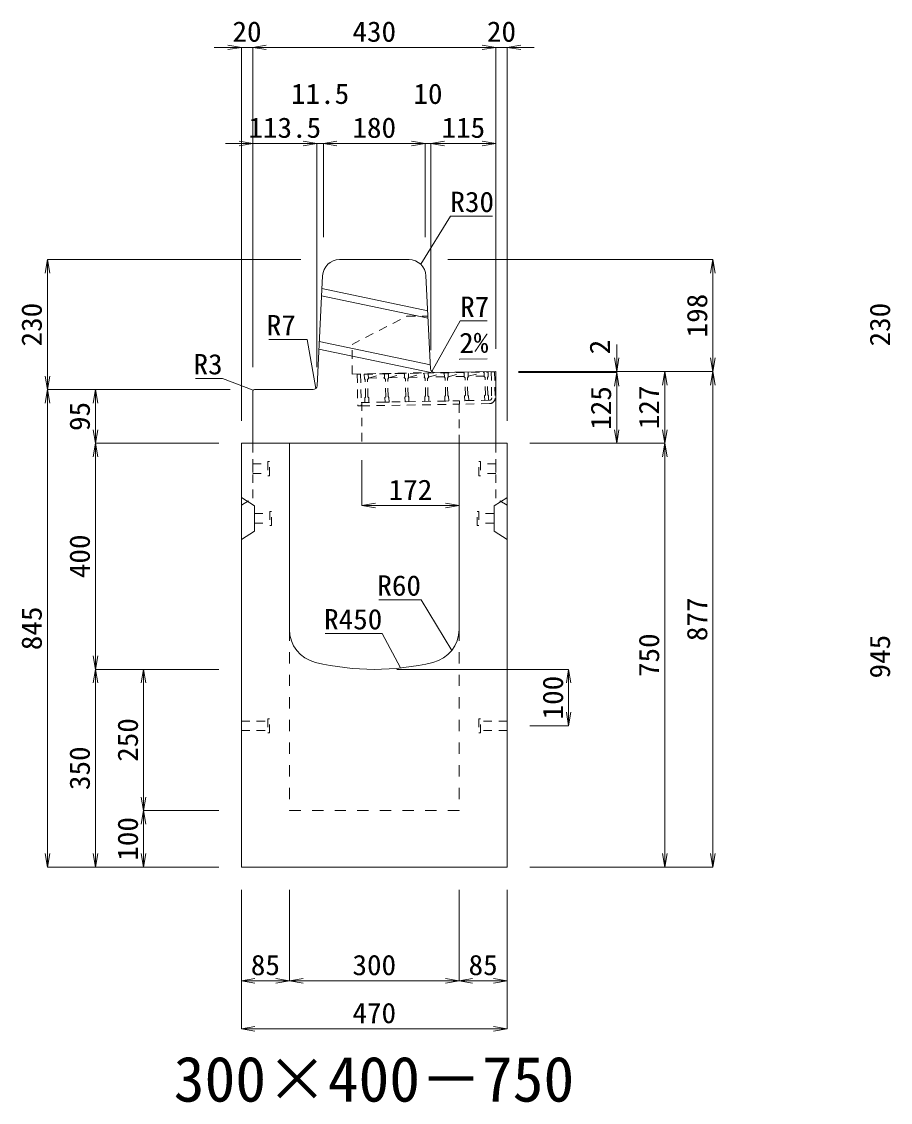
# Model space of a CAD drawing. Units: millimetres at full size. Extents: x -22536 to 51867, y -19720 to 38340.
# Drawn here: x 3276 to 4813, y 28754 to 30666 of the extents above; entities that cross this region are included whole.
import ezdxf
from ezdxf.enums import TextEntityAlignment as Align

# ---------------------------------------------------------------- set-up
doc = ezdxf.new("R2010")
doc.units = ezdxf.units.MM
doc.header["$LTSCALE"] = 20
for name, pattern in [('USER1', [2, 1, -1]), ('USER2', [1.35, 0.75, -0.6]), ('USER3', [1.35, 0.75, -0.6])]:
    doc.linetypes.add(name, pattern=pattern)
for name, color, linetype, lineweight in [('インサート', 3, 'USER2', 9), ('グレーチング', 7, 'USER2', 5), ('寸法線', 7, 'Continuous', 13), ('引出線', 4, 'Continuous', 13), ('本体', 2, 'Continuous', 13)]:
    doc.layers.add(name, color=color, linetype=linetype, lineweight=lineweight)
doc.layers.add('文字', color=7, linetype='Continuous')
doc.styles.add('ＭＳ 明朝', font='')
doc.styles.get('ＭＳ 明朝').set_extended_font_data('MS Mincho')

# ---------------------------------------------------------------- blocks, each defined once
blk = doc.blocks.new('open_arrow')
at = {"color": 0, "linetype": 'Continuous', "lineweight": -2}
blk.add_lwpolyline([(7.5, 1.25), (0, 0), (7.5, -1.25)], dxfattribs=at)

msp = doc.modelspace()

# ---------------------------------------------------------------- linework, layer by layer
at = {"layer": 'インサート'}
for p, q in [((3685, 29883.5), (3712, 29883.5)), ((3685, 29883.5), (3685, 29866.5)), ((3715, 29887.5), (3712, 29887.5)), ((3712, 29887.5), (3712, 29862.5)), ((3715, 29862.5), (3715, 29887.5)), ((4085, 29887.5), (4088, 29887.5)), ((4085, 29862.5), (4085, 29887.5)), ((4088, 29887.5), (4088, 29862.5)), ((4115, 29883.5), (4088, 29883.5)), ((4115, 29883.5), (4115, 29866.5)), ((3685, 29866.5), (3712, 29866.5)), ((3712, 29862.5), (3715, 29862.5)), ((4088, 29862.5), (4085, 29862.5)), ((4115, 29866.5), (4088, 29866.5)), ((3718.2, 29799.5), (3715.2, 29799.5)), ((3715.2, 29799.5), (3715.2, 29774.5)), ((3718.2, 29774.5), (3718.2, 29799.5)), ((4081.8, 29799.5), (4084.8, 29799.5)), ((4081.8, 29774.5), (4081.8, 29799.5)), ((4084.8, 29799.5), (4084.8, 29774.5)), ((3688.2, 29795.5), (3715.2, 29795.5)), ((3688.2, 29795.5), (3688.2, 29778.5)), ((3688.2, 29778.5), (3715.2, 29778.5)), ((4111.8, 29795.5), (4084.8, 29795.5)), ((4111.8, 29778.5), (4084.8, 29778.5)), ((4111.8, 29795.5), (4111.8, 29778.5)), ((3715.2, 29774.5), (3718.2, 29774.5)), ((4084.8, 29774.5), (4081.8, 29774.5)), ((3665, 29428.5), (3712, 29428.5)), ((3665, 29428.5), (3665, 29411.5)), ((3715, 29432.5), (3712, 29432.5)), ((3712, 29432.5), (3712, 29407.5)), ((3715, 29407.5), (3715, 29432.5)), ((4088, 29432.5), (4085, 29432.5)), ((4085, 29432.5), (4085, 29407.5)), ((4088, 29407.5), (4088, 29432.5)), ((4135, 29428.5), (4088, 29428.5)), ((4135, 29411.5), (4135, 29428.5)), ((3665, 29411.5), (3712, 29411.5)), ((3712, 29407.5), (3715, 29407.5)), ((4085, 29407.5), (4088, 29407.5)), ((4135, 29411.5), (4088, 29411.5))]:
    msp.add_line(p, q, dxfattribs=at)
at = {"layer": 'グレーチング'}
for p, q in [((3882.43, 30042.33), (4101.39, 30046.13)), ((4066.22, 30038.52), (4094.39, 30046.01)), ((4094.39, 30046.01), (4094.53, 30038.01)), ((4101.39, 30046.13), (4101.53, 30038.14)), ((4106.89, 30046.23), (4112.89, 30046.33)), ((4106.89, 30046.23), (4107.69, 30000.24)), ((4112.89, 30046.33), (4113.69, 30000.34)), ((4112.89, 30046.33), (4113.69, 30000.34)), ((3875.93, 30042.22), (3869.93, 30042.11)), ((3869.93, 30042.11), (3870.9, 29986.12)), ((3875.93, 30042.22), (3876.9, 29986.23)), ((3882.43, 30042.33), (3882.56, 30034.33)), ((3884.09, 30032.86), (3882.56, 30034.33)), ((3884.63, 30001.86), (3884.09, 30032.86)), ((3888.09, 30032.93), (3889.56, 30034.45)), ((3888.63, 30001.93), (3888.09, 30032.93)), ((3889.43, 30042.45), (3889.56, 30034.45)), ((3889.55, 30035.45), (3918.22, 30042.95)), ((3889.55, 30035.45), (3918.34, 30035.95)), ((3918.22, 30042.95), (3918.36, 30034.95)), ((3919.89, 30033.48), (3918.36, 30034.95)), ((3920.42, 30002.48), (3919.89, 30033.48)), ((3923.88, 30033.55), (3925.36, 30035.07)), ((3924.42, 30002.55), (3923.88, 30033.55)), ((3925.22, 30043.07), (3925.36, 30035.07)), ((3925.34, 30036.07), (3953.52, 30043.56)), ((3925.34, 30036.07), (3953.64, 30036.57)), ((3953.52, 30043.56), (3953.65, 30035.57)), ((3955.18, 30034.09), (3953.65, 30035.57)), ((3955.72, 30003.1), (3955.18, 30034.09)), ((3959.18, 30034.16), (3960.65, 30035.69)), ((3959.72, 30003.17), (3959.18, 30034.16)), ((3960.51, 30043.69), (3960.65, 30035.69)), ((3960.64, 30036.69), (3988.81, 30044.18)), ((3960.64, 30036.69), (3988.93, 30037.18)), ((3988.51, 30044.17), (3988.65, 30036.17)), ((3990.18, 30034.7), (3988.65, 30036.17)), ((3990.71, 30003.7), (3990.18, 30034.7)), ((3994.17, 30034.77), (3995.65, 30036.3)), ((3994.71, 30003.77), (3994.17, 30034.77)), ((3995.51, 30044.29), (3995.65, 30036.3)), ((3995.63, 30037.3), (4023.8, 30044.79)), ((4023.93, 30037.79), (3995.63, 30037.3)), ((4023.8, 30044.79), (4023.94, 30036.79)), ((4025.47, 30035.31), (4023.94, 30036.79)), ((4026.01, 30004.32), (4025.47, 30035.31)), ((4029.47, 30035.38), (4030.94, 30036.91)), ((4030.01, 30004.39), (4029.47, 30035.38)), ((4030.8, 30044.91), (4030.94, 30036.91)), ((4030.93, 30037.91), (4059.1, 30045.4)), ((4059.22, 30038.4), (4030.93, 30037.91)), ((4059.1, 30045.4), (4059.24, 30037.4)), ((4060.76, 30035.93), (4059.24, 30037.4)), ((4061.3, 30004.93), (4060.76, 30035.93)), ((4064.76, 30036), (4066.24, 30037.52)), ((4065.3, 30005), (4064.76, 30036)), ((4066.1, 30045.52), (4066.24, 30037.52)), ((4094.52, 30039.01), (4066.22, 30038.52)), ((4096.06, 30036.54), (4094.53, 30038.01)), ((4096.6, 30005.54), (4096.06, 30036.54)), ((4100.06, 30036.61), (4101.53, 30038.14)), ((4100.6, 30005.61), (4100.06, 30036.61)), ((3876.8, 29992.22), (4050.77, 29995.25)), ((3876.9, 29986.22), (4050.87, 29989.25)), ((3884.63, 30001.86), (3883.16, 30000.34)), ((3883.16, 30000.34), (3883.29, 29992.34)), ((3883.29, 29992.34), (3890.29, 29992.46)), ((3888.63, 30001.93), (3890.15, 30000.46)), ((3890.15, 30000.46), (3890.29, 29992.46)), ((3920.42, 30002.48), (3918.95, 30000.96)), ((3918.95, 30000.96), (3919.09, 29992.96)), ((3919.09, 29992.96), (3926.09, 29993.08)), ((3924.42, 30002.55), (3925.95, 30001.08)), ((3925.95, 30001.08), (3926.09, 29993.08)), ((3955.72, 30003.1), (3954.25, 30001.57)), ((3954.25, 30001.57), (3954.38, 29993.57)), ((3954.38, 29993.57), (3961.38, 29993.69)), ((3959.72, 30003.17), (3961.24, 30001.69)), ((3961.24, 30001.69), (3961.38, 29993.69)), ((3990.71, 30003.7), (3989.24, 30002.18)), ((3989.24, 30002.18), (3989.38, 29994.18)), ((3996.38, 29994.3), (3989.38, 29994.18)), ((3994.71, 30003.77), (3996.24, 30002.3)), ((3996.24, 30002.3), (3996.38, 29994.3)), ((4026.01, 30004.32), (4024.53, 30002.79)), ((4024.53, 30002.79), (4024.67, 29994.79)), ((4031.67, 29994.91), (4024.67, 29994.79)), ((4030.01, 30004.39), (4031.53, 30002.91)), ((4031.53, 30002.91), (4031.67, 29994.91)), ((4103.76, 29996.17), (4050.77, 29995.25)), ((4050.77, 29995.25), (4050.87, 29989.25)), ((4103.87, 29990.17), (4050.87, 29989.25)), ((4061.3, 30004.93), (4059.83, 30003.41)), ((4059.83, 30003.41), (4059.97, 29995.41)), ((4066.97, 29995.53), (4059.97, 29995.41)), ((4065.3, 30005), (4066.83, 30003.53)), ((4066.83, 30003.53), (4066.97, 29995.53)), ((4096.6, 30005.54), (4095.12, 30004.02)), ((4095.12, 30004.02), (4095.26, 29996.02)), ((4102.26, 29996.14), (4095.26, 29996.02)), ((4100.6, 30005.61), (4102.12, 30004.14)), ((4102.12, 30004.14), (4102.26, 29996.14)), ((3876.9, 29986.23), (3870.9, 29986.12))]:
    msp.add_line(p, q, dxfattribs=at)
for radius, start, end in [(4, 270.99562, 0.99536), (10, 270.99553, 0.99532)]:
    msp.add_arc((4103.69, 30000.17), radius, start, end, dxfattribs=at)
at = {"layer": '寸法線'}
for p, q in [((3733, 30620.58), (3617, 30620.58)), ((3665, 29960), (3665, 30620.58)), ((3685, 30620.58), (4115, 30620.58)), ((3685, 30137), (3685, 30620.58)), ((3685, 30055), (3685, 30620.58)), ((4067, 30620.58), (4183, 30620.58)), ((4115, 30087), (4115, 30620.58)), ((4115, 30087), (4115, 30620.58)), ((4135, 29960), (4135, 30620.58)), ((3637, 30450.58), (3798.5, 30450.58)), ((3685, 30055), (3685, 30450.58)), ((3750.5, 30450.58), (3858, 30450.58)), ((3798.5, 30055), (3798.5, 30450.58)), ((3798.5, 30055), (3798.5, 30450.58)), ((3810, 30285), (3810, 30450.58)), ((3810, 30450.58), (3990, 30450.58)), ((3810, 30285), (3810, 30450.58)), ((3942, 30450.58), (4048, 30450.58)), ((3990, 30285), (3990, 30450.58)), ((3990, 30285), (3990, 30450.58)), ((4000, 30085), (4000, 30450.58)), ((4000, 30450.58), (4115, 30450.58)), ((4000, 30085), (4000, 30450.58)), ((4115, 30087), (4115, 30450.58)), ((3322.06, 30245), (3322.06, 30015)), ((3770, 30245), (3322.06, 30245)), ((4030, 30245), (4498.78, 30245)), ((4498.78, 30245), (4498.78, 30047)), ((4328.78, 30095), (4328.78, 29997)), ((4155, 30047), (4328.78, 30047)), ((4155, 30047), (4413.78, 30047)), ((4155, 30047), (4498.78, 30047)), ((4155, 30047), (4498.78, 30047)), ((4413.78, 30047), (4413.78, 29920)), ((4498.78, 30047), (4498.78, 29170)), ((4155, 30045), (4328.78, 30045)), ((4155, 30045), (4328.78, 30045)), ((4328.78, 30045), (4328.78, 29920)), ((3322.06, 29170), (3322.06, 30015)), ((3645, 30015), (3322.06, 30015)), ((3645, 30015), (3322.06, 30015)), ((3407.06, 30015), (3407.06, 29920)), ((3645, 30015), (3407.06, 30015)), ((3625, 29920), (3407.06, 29920)), ((3407.06, 29920), (3407.06, 29520)), ((3625, 29920), (3407.06, 29920)), ((4175, 29920), (4328.78, 29920)), ((4175, 29920), (4413.78, 29920)), ((4175, 29920), (4413.78, 29920)), ((4413.78, 29920), (4413.78, 29170)), ((3878, 29890), (3878, 29809.77)), ((3878, 29809.77), (4050, 29809.77)), ((3625, 29520), (3407.06, 29520)), ((3407.06, 29170), (3407.06, 29520)), ((3625, 29520), (3407.06, 29520)), ((3492.06, 29520), (3492.06, 29270)), ((3625, 29520), (3492.06, 29520)), ((3940, 29520), (4243.78, 29520)), ((4243.78, 29520), (4243.78, 29420)), ((4175, 29420), (4243.78, 29420)), ((3625, 29270), (3492.06, 29270)), ((3492.06, 29270), (3492.06, 29170)), ((3625, 29270), (3492.06, 29270)), ((3625, 29170), (3322.06, 29170)), ((3625, 29170), (3407.06, 29170)), ((3625, 29170), (3492.06, 29170)), ((4175, 29170), (4413.78, 29170)), ((4175, 29170), (4498.78, 29170)), ((3665, 29130), (3665, 28968.84)), ((3665, 29130), (3665, 28883.84)), ((3750, 29130), (3750, 28968.84)), ((3750, 29130), (3750, 28968.84)), ((4050, 29130), (4050, 28968.84)), ((4050, 29130), (4050, 28968.84)), ((4135, 29130), (4135, 28968.84)), ((4135, 29130), (4135, 28883.84)), ((3665, 28968.84), (3750, 28968.84)), ((3750, 28968.84), (4050, 28968.84)), ((4050, 28968.84), (4135, 28968.84)), ((3665, 28883.84), (4135, 28883.84))]:
    msp.add_line(p, q, dxfattribs=at)
at = {"layer": '引出線'}
for points in [[(3982.14, 30236.74), (4034.6, 30322.07), (4109.27, 30322.07)], [(4001.83, 30046.93), (4051.86, 30136.53), (4099.79, 30136.53)], [(3796.67, 30016.93), (3781.31, 30103.9), (3713.38, 30103.9)], [(4050.86, 30068.59), (4099.57, 30069.56), (4050.83, 30068.59)], [(3685.88, 30014.12), (3631.81, 30034.81), (3584.09, 30034.81)], [(4037.07, 29553.32), (3982.66, 29643.21), (3907.98, 29643.21)], [(3946.44, 29522.4), (3914.22, 29583.55), (3813.21, 29583.55)]]:
    msp.add_lwpolyline(points, dxfattribs=at)
at = {"layer": '本体', "lineweight": 20}
for p, q in [((3838.54, 30245), (3961.46, 30245)), ((3798.83, 30021.65), (3808.57, 30216.5)), ((3999.66, 30051.77), (3991.42, 30216.5)), ((4006.77, 30045.12), (4115, 30046.99)), ((4115, 29920), (4115, 30046.99)), ((3685, 30012), (3685, 29920)), ((3791.84, 30015), (3688, 30015)), ((4115, 29920), (3685, 29920))]:
    msp.add_line(p, q, dxfattribs=at)
at = {"layer": '本体', "lineweight": 9}
for p, q in [((3995.19, 30141.22), (3806.8, 30180.9)), ((3994.52, 30154.65), (3807.45, 30194.05)), ((3999.99, 30045.17), (3802.09, 30086.85)), ((3999.32, 30058.59), (3802.75, 30100)), ((3665, 29824), (3688.2, 29809.5)), ((4134.58, 29823.74), (4111.8, 29809.5)), ((3688.2, 29809.5), (3688.2, 29764.5)), ((4111.8, 29809.5), (4111.8, 29764.5)), ((3688.2, 29764.5), (3665, 29750)), ((4111.8, 29764.5), (4135, 29750))]:
    msp.add_line(p, q, dxfattribs=at)
at = {"layer": '本体', "linetype": 'USER3', "lineweight": 9}
for p, q in [((3860.81, 30095), (3957.7, 30145)), ((3957.7, 30145), (3995, 30145)), ((3860.81, 30042.58), (3860.81, 30095)), ((3860.81, 30042.58), (4006.77, 30045.11)), ((3878, 29992.24), (3878, 29920)), ((4050, 29920), (4050, 29995.23))]:
    msp.add_line(p, q, dxfattribs=at)
at = {"layer": '本体'}
for p, q in [((3665, 29920), (3665, 29170)), ((3665, 29920), (3750, 29920)), ((3750, 29920), (3750, 29590.53)), ((4050, 29920), (4135, 29920)), ((4050, 29920), (4050, 29590.53)), ((4135, 29920), (4135, 29170)), ((3665, 29170), (4135, 29170))]:
    msp.add_line(p, q, dxfattribs=at)
at = {"layer": '本体', "linetype": 'USER2', "lineweight": 9}
for p, q in [((3685, 29823), (3685, 29920)), ((4115, 29823), (4115, 29920)), ((3665, 29810.5), (3685, 29823)), ((4135, 29810.5), (4115, 29823))]:
    msp.add_line(p, q, dxfattribs=at)
at = {"layer": '本体', "linetype": 'USER1', "lineweight": 15}
for p, q in [((3750, 29590.53), (3750, 29270)), ((4050, 29590.53), (4050, 29270)), ((3750, 29270), (4050, 29270))]:
    msp.add_line(p, q, dxfattribs=at)
at = {"layer": '本体', "lineweight": 20}
for centre, radius, start, end in [((3838.54, 30215), 30, 90, 177.13784), ((3961.46, 30215), 30, 2.86268, 90), ((4006.65, 30052.12), 7, 182.86268, 270.99344), ((3688, 30012), 3, 90, 180), ((3791.84, 30022), 7, 270, 357.13784)]:
    msp.add_arc(centre, radius, start, end, dxfattribs=at)
at = {"layer": '本体'}
for centre, radius, start, end in [((3810, 29590.53), 60, 180, 256.65764), ((3990, 29590.53), 60, 283.34236, 0), ((3900, 29970), 450, 256.65764, 283.34236)]:
    msp.add_arc(centre, radius, start, end, dxfattribs=at)

# ---------------------------------------------------------------- block references
at = {"layer": '寸法線', "xscale": 3.2, "yscale": 3.2}
for p, rotation in [((3665, 30620.58), 180), ((4115, 30620.58), 180), ((4115, 30620.58), 180), ((3685, 30450.58), 180), ((3798.5, 30450.58), 180), ((3798.5, 30450.58), 180), ((3990, 30450.58), 180), ((3990, 30450.58), 180), ((4115, 30450.58), 180), ((3322.06, 30245), 270), ((4498.78, 30245), 270), ((4328.78, 30047), 90), ((4498.78, 30047), 90), ((4413.78, 30047), 270), ((4498.78, 30047), 270), ((3322.06, 30015), 90), ((4328.78, 30045), 270), ((4328.78, 30045), 270), ((3322.06, 30015), 270), ((3407.06, 30015), 270), ((3407.06, 29920), 90), ((4328.78, 29920), 90), ((4413.78, 29920), 90), ((3407.06, 29920), 270), ((4413.78, 29920), 270), ((4050, 29809.77), 180), ((3407.06, 29520), 90), ((3407.06, 29520), 270), ((3492.06, 29520), 270), ((4243.78, 29520), 270), ((4243.78, 29420), 90), ((3492.06, 29270), 90), ((3492.06, 29270), 270), ((3322.06, 29170), 90), ((3407.06, 29170), 90), ((3492.06, 29170), 90), ((4413.78, 29170), 90), ((4498.78, 29170), 90), ((3750, 28968.84), 180), ((4050, 28968.84), 180), ((4135, 28968.84), 180), ((4135, 28883.84), 180)]:
    msp.add_blockref('open_arrow', p, dxfattribs=dict(at, rotation=rotation))
for p in [(3685, 30620.58), (3685, 30620.58), (4135, 30620.58), (3810, 30450.58), (3810, 30450.58), (4000, 30450.58), (4000, 30450.58), (3878, 29809.77), (3665, 28968.84), (3750, 28968.84), (4050, 28968.84), (3665, 28883.84)]:
    msp.add_blockref('open_arrow', p, dxfattribs=at)
at = {"layer": '引出線', "xscale": 0.0533, "yscale": 0.0533}
for p, rotation in [((3982.14, 30236.74), 58.4), ((4050.86, 30068.59), 1.1), ((4001.83, 30046.93), 60.8), ((3685.88, 30014.12), 159.1), ((3796.67, 30016.93), 100), ((4037.07, 29553.32), 121.2), ((3946.44, 29522.4), 117.8)]:
    msp.add_blockref('open_arrow', p, dxfattribs=dict(at, rotation=rotation))

# ---------------------------------------------------------------- texts
at = {"layer": '寸法線', "style": 'ＭＳ 明朝', "width": 1.05}
for s, p in [('20', (3675, 30648.58)), ('430', (3900, 30648.58)), ('20', (4125, 30648.58)), ('11.5', (3804.25, 30538.58)), ('10', (3995, 30538.58)), ('113.5', (3741.75, 30478.58)), ('180', (3900, 30478.58)), ('115', (4057.5, 30478.58)), ('172', (3964, 29837.77)), ('85', (3707.5, 28996.84)), ('300', (3900, 28996.84)), ('85', (4092.5, 28996.84)), ('470', (3900, 28911.84))]:
    msp.add_text(s, height=36.03, dxfattribs=at).set_placement(p, align=Align.MIDDLE_CENTER)
for s, p in [('198', (4470.78, 30146)), ('230', (3294.06, 30130)), ('230', (4794.06, 30130)), ('2', (4298.78, 30090.34)), ('125', (4300.78, 29982.5)), ('127', (4385.78, 29983.5)), ('95', (3379.06, 29967.5)), ('400', (3379.06, 29720)), ('877', (4470.78, 29608.5)), ('845', (3294.06, 29592.5)), ('750', (4385.78, 29545)), ('945', (4794.06, 29542.5)), ('100', (4215.78, 29470)), ('250', (3464.06, 29395)), ('350', (3379.06, 29345)), ('100', (3464.06, 29220))]:
    msp.add_text(s, height=36.03, rotation=90, dxfattribs=at).set_placement(p, align=Align.MIDDLE_CENTER)
at = {"layer": '引出線', "style": 'ＭＳ 明朝', "width": 1.05}
for s, p in [('R30', (4034.6, 30365.27)), ('R7', (4051.86, 30179.73))]:
    msp.add_text(s, height=36.03, dxfattribs=at).set_placement(p, align=Align.TOP_LEFT)
for s, p in [('R7', (3761.31, 30147.1)), ('R3', (3631.81, 30078.01)), ('R60', (3982.66, 29686.41)), ('R450', (3914.22, 29626.75))]:
    msp.add_text(s, height=36.03, dxfattribs=at).set_placement(p, align=Align.TOP_RIGHT)
msp.add_text('2%', height=36.03, rotation=1.146, dxfattribs=at).set_placement((4049.89, 30115.48), align=Align.TOP_LEFT)
at = {"layer": '文字', "style": 'ＭＳ 明朝'}
msp.add_text('300×400－750', height=80.06, dxfattribs=at).set_placement((3899.52, 28795.03), align=Align.MIDDLE_CENTER)

doc.saveas('drawing.dxf')
